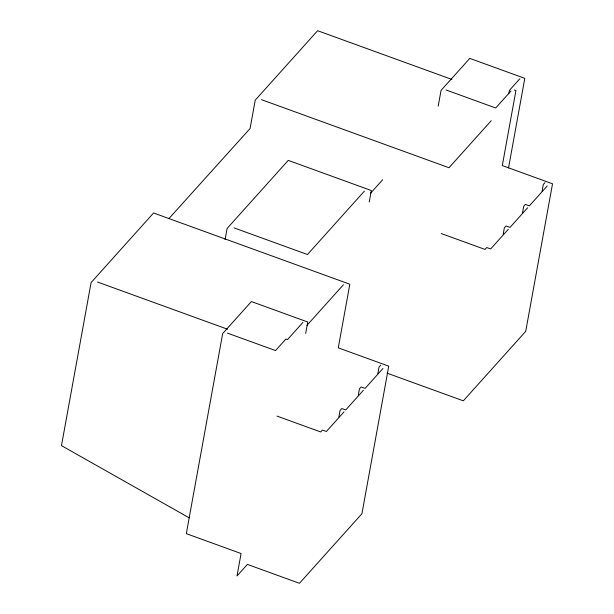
<?xml version="1.0" encoding="UTF-8"?>
<svg xmlns="http://www.w3.org/2000/svg" width="614" height="614" viewBox="0 0 614 614"><rect width="100%" height="100%" fill="white"/><g stroke="black" fill="none" stroke-linecap="round" stroke-linejoin="round"><path stroke-width="0.92" d="M225.092 239.613L227.119 228.446L288.242 160.384L371.324 190.54L369.244 201.983M305.688 333.379L307.752 322.012L251.41 301.558L222.682 333.54L186.318 533.65L241.079 553.529L237.004 575.97L247.396 564.404L299.448 583.3L361.93 513.726L388.746 366.159L338.268 347.839L349.834 284.221L153.584 212.981L91.102 282.555L61.469 445.634L189.196 517.832M338.89 416.975L340.087 410.413L341.791 408.517L345.743 409.945L363.381 390.304M358.246 395.431L359.436 388.869L361.139 386.966L365.092 388.401L382.982 368.484M377.84 373.604L379.03 367.049L380.741 365.146M438.204 106.107L441.067 90.373L469.787 58.384L524.801 78.354L508.522 167.944M508.868 93.32L509.397 90.404L519.851 78.769M503.158 234.433L504.347 227.878L506.059 225.975L510.004 227.41L527.649 207.762M522.506 212.889L523.704 206.327L525.407 204.424L529.36 205.859L547.243 185.942M542.108 191.069L543.298 184.507L545.002 182.604M364.401 191.115L307.461 254.526L234.034 227.878M370.626 193.157L382.629 179.795M302.917 322.411L287.505 339.573L285.924 338.997L275.532 350.571L227.518 333.141M510.978 90.979L495.698 107.987L446.025 89.959M306.962 325.343L343.418 284.75M491.238 120.697L448.995 167.737L261.464 99.66M344.032 411.848L326.387 431.496L322.442 430.061L320.731 431.964L276.983 416.085M508.3 229.306L490.655 248.954L486.71 247.519L484.999 249.422L441.251 233.543M168.888 218.63L250.075 128.526L255.224 100.182L317.622 30.7L451.866 79.429M514.355 89.997L515.929 90.565L502.306 165.557L552.531 183.786L525.714 331.353L463.317 400.835L386.997 373.128M97.519 282.026L227.564 329.227"/></g></svg>
